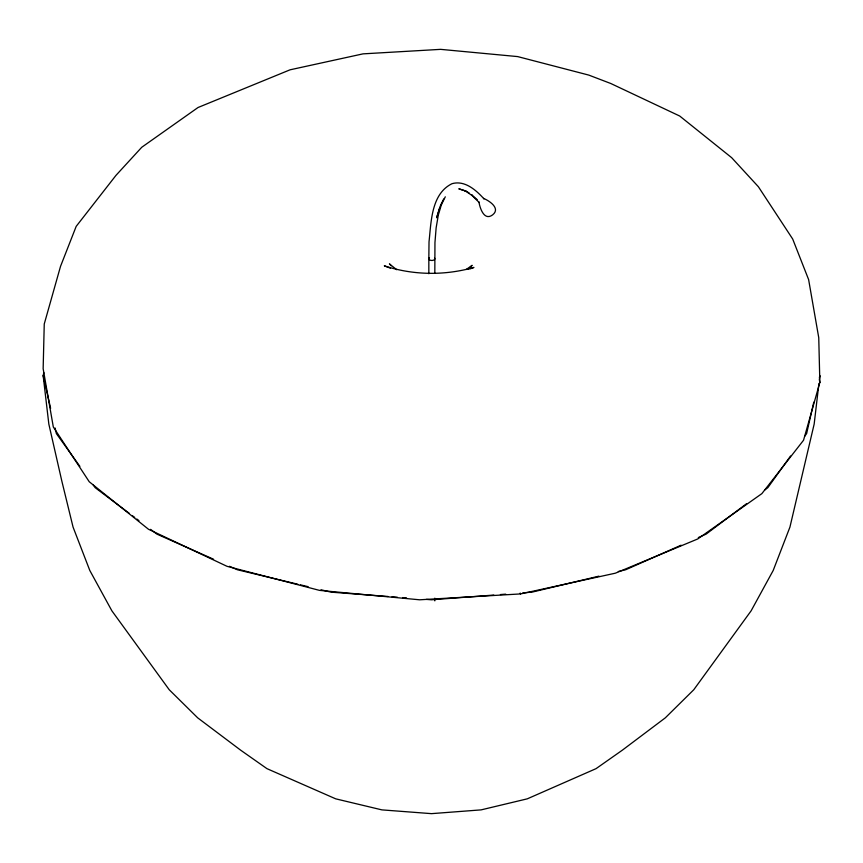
<?xml version="1.0" encoding="UTF-8"?>
<svg xmlns="http://www.w3.org/2000/svg" width="863" height="863" viewBox="0 0 863 863"><rect width="100%" height="100%" fill="white"/><g stroke="black" fill="none" stroke-linecap="round" stroke-linejoin="round"><path stroke-width="1.29" d="M428.835 258.824L429.019 241.813C431.209 222.028 431.155 193.905 452.007 183.69C464.79 180.033 476.074 190.097 483.97 198.846L483.507 198.393C489.386 200.777 500.928 208.447 492.546 214.93C484.154 221.187 479.904 208.134 478.943 201.996L479.256 202.578L471.705 195.114L472.201 195.599L464.974 190.712L465.61 191.047L458.814 188.803L466.333 191.187L469.418 193.269M818.933 383.442L814.165 424.089L789.936 527.099L773.194 570.475L751.123 610.821L693.776 689.742L665.308 717.843L622.406 750.13L596.063 768.642L527.293 798.836L481.09 809.882L431.5 813.647L381.91 809.882L335.707 798.836L266.937 768.642L240.594 750.13L197.692 717.843L169.224 689.742L111.877 610.821L89.806 570.475L73.064 527.099L61.877 481.274L48.835 424.089L43.15 375.578L43.83 372.611M819.386 379.515L819.85 375.578L819.397 377.563M813.787 402.158L806.614 433.614L804.629 436.376M819.85 382.438L803.539 440.238L761.878 493.625L697.703 538.976L615.384 573.183L520.529 593.927L419.612 599.796L319.504 590.378L227.034 566.322L148.49 529.267L89.234 481.748L53.312 426.98L43.15 368.717L44.25 324.003L60.518 266.376L76.181 226.376L115.966 175.383L141.748 147.271L198.037 107.508L290.054 69.817L363.021 53.862L440.637 49.353L517.649 56.591L588.782 75.092L610.821 83.517L679.699 116.02L731.673 157.692L758.383 186.742L792.698 239.04L808.62 279.59L818.75 337.692L819.85 382.438L819.397 379.849M440.227 205.987L436.646 217.778L439.817 207.595M440.81 204.811L443.69 198.975M445.297 196.818L441.241 205.038L441.489 204.391L438.328 215.016L436.139 227.821L434.952 242.589L434.823 273.377M790.54 456.02L767.822 487.681L764.661 490.065M468.577 269.202L472.137 265.319L466.214 269.504M746.7 503.582L706.107 534.121L698.296 537.584M681.101 545.2L625.675 569.753L618.296 571.522M470.227 268.857L473.938 267.422C444.704 275.728 413.215 275.351 384.305 265.836L390.432 268.177M598.933 576.15L532.007 592.147L522.849 592.849M493.809 595.06L431.5 599.796L426.354 599.397M500.4 594.553L505.675 594.154M388.048 596.484L330.993 592.147L321.025 589.774M392.018 596.786L397.293 597.196M402.579 597.595L406.538 597.897M297.789 584.219L237.325 569.753L229.515 566.301M300.378 584.834L308.123 586.678M213.549 559.224L156.893 534.121L150.561 529.353M471.468 194.66L477.261 199.741M129.428 513.453L95.178 487.681L93.193 484.92M132.6 515.847L134.714 517.433M136.829 519.019L138.943 520.616M396.7 269.709L389.407 263.862L391.187 265.793M79.881 466.365L56.386 433.614L55.103 428.016M520.173 593.054L520.529 593.927M43.15 375.578L50.626 408.339M434.823 598.167L434.823 600.864M428.835 258.911L428.835 273.744M434.639 258.113A3.01 1.737 0 0 1 431.36 260.453A3.01 1.737 0 0 1 429.483 257.638"/></g></svg>
